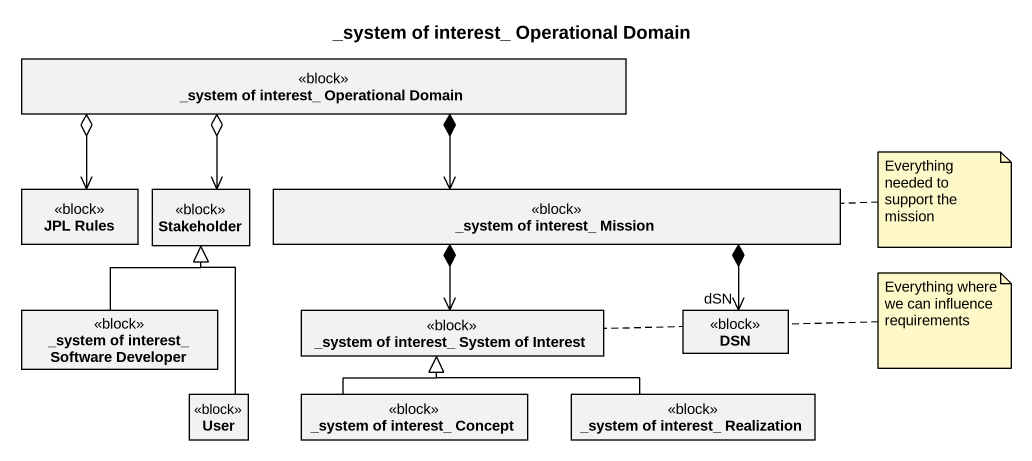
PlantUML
@startuml
title _system of interest_ Operational Domain
hide circle
hide empty members
class "_system of interest_ Operational Domain" as system_of_interest <<block>>
class "JPL Rules" as JPL_Rules <<block>>
class Stakeholder <<block>>
class "_system of interest_ Mission" as system_of_interest_Mission <<block>>
class "_system of interest_ Software Developer" as system_of_interest_Software <<block>>
class "_system of interest_ System of Interest" as system_of_interest_System <<block>>
class DSN <<block>>
class User <<block>>
class "_system of interest_ Concept" as system_of_interest_Concept <<block>>
class "_system of interest_ Realization" as system_of_interest_2 <<block>>
system_of_interest o-left-> JPL_Rules
system_of_interest o--> Stakeholder
system_of_interest *-right-> system_of_interest_Mission
system_of_interest_Mission *--> system_of_interest_System
system_of_interest_Mission *--> "dSN" DSN
system_of_interest_Software -up-|> Stakeholder
User -up-|> Stakeholder
system_of_interest_Concept -up-|> system_of_interest_System
system_of_interest_2 -left-|> system_of_interest_System
note right of system_of_interest_Mission : Everything needed to support the mission
note right of system_of_interest_System : Everything where we can influence requirements
@enduml
